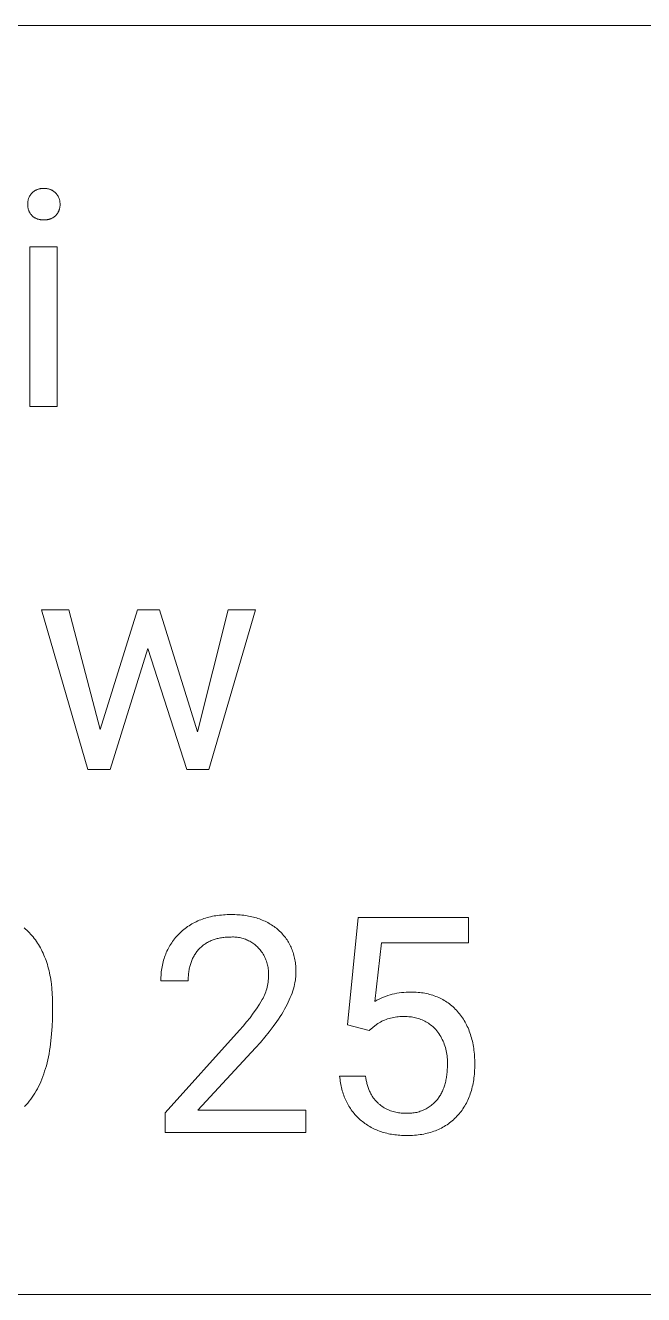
# Model space of a CAD drawing. Header units: millimetres. Extents: x -2163 to 4354, y -841 to 3711.
# Drawn here: x 3362 to 3539.5, y -477 to -112.8 of the extents above; entities that cross this region are included whole.
import ezdxf

# ---------------------------------------------------------------- set-up
doc = ezdxf.new("R2010")
doc.units = ezdxf.units.MM
doc.header["$MEASUREMENT"] = 0
doc.layers.add('Domyślny', color=7, linetype='Continuous', true_color=0x000000)

msp = doc.modelspace()

# ---------------------------------------------------------------- linework, layer by layer
at = {"layer": 'Domyślny', "color": 18, "lineweight": 15, "true_color": 0x000000}
for p, q in [((4347.69, -112.81), (1891.21, -112.81)), ((3364.64, -160.28), (3364.77, -160.2)), ((3364.77, -160.2), (3364.9, -160.12)), ((3364.9, -160.12), (3365.04, -160.05)), ((3365.04, -160.05), (3365.18, -159.99)), ((3365.18, -159.99), (3365.32, -159.93)), ((3365.32, -159.93), (3365.46, -159.88)), ((3365.46, -159.88), (3365.61, -159.83)), ((3365.61, -159.83), (3365.75, -159.78)), ((3365.75, -159.78), (3365.9, -159.74)), ((3365.9, -159.74), (3366.05, -159.71)), ((3366.05, -159.71), (3366.2, -159.68)), ((3366.2, -159.68), (3366.35, -159.65)), ((3366.35, -159.65), (3366.51, -159.64)), ((3366.51, -159.64), (3366.66, -159.62)), ((3366.66, -159.62), (3366.81, -159.61)), ((3366.81, -159.61), (3366.96, -159.61)), ((3366.96, -159.61), (3367.12, -159.61)), ((3367.12, -159.61), (3367.27, -159.62)), ((3367.27, -159.62), (3367.42, -159.61)), ((3367.42, -159.61), (3367.58, -159.61)), ((3367.58, -159.61), (3367.73, -159.61)), ((3367.73, -159.61), (3367.88, -159.62)), ((3367.88, -159.62), (3368.04, -159.64)), ((3368.04, -159.64), (3368.19, -159.66)), ((3368.19, -159.66), (3368.34, -159.68)), ((3368.34, -159.68), (3368.49, -159.71)), ((3368.49, -159.71), (3368.64, -159.75)), ((3368.64, -159.75), (3368.79, -159.78)), ((3368.79, -159.78), (3368.93, -159.83)), ((3368.93, -159.83), (3369.08, -159.88)), ((3369.08, -159.88), (3369.22, -159.93)), ((3369.22, -159.93), (3369.36, -159.99)), ((3369.36, -159.99), (3369.5, -160.06)), ((3369.5, -160.06), (3369.64, -160.13)), ((3369.64, -160.13), (3369.77, -160.2)), ((3369.77, -160.2), (3369.9, -160.28)), ((3362.65, -163.84), (3362.66, -163.68)), ((3362.65, -164), (3362.65, -163.84)), ((3362.66, -163.68), (3362.68, -163.52)), ((3362.68, -163.52), (3362.7, -163.36)), ((3362.7, -163.36), (3362.72, -163.21)), ((3362.72, -163.21), (3362.75, -163.05)), ((3362.75, -163.05), (3362.79, -162.9)), ((3362.79, -162.9), (3362.83, -162.74)), ((3362.83, -162.74), (3362.87, -162.59)), ((3362.87, -162.59), (3362.92, -162.44)), ((3362.92, -162.44), (3362.98, -162.29)), ((3362.98, -162.29), (3363.04, -162.15)), ((3363.04, -162.15), (3363.11, -162)), ((3363.11, -162), (3363.18, -161.86)), ((3363.18, -161.86), (3363.25, -161.72)), ((3363.25, -161.72), (3363.33, -161.58)), ((3363.33, -161.58), (3363.42, -161.45)), ((3363.42, -161.45), (3363.51, -161.32)), ((3363.51, -161.32), (3363.6, -161.19)), ((3363.6, -161.19), (3363.7, -161.06)), ((3363.7, -161.06), (3363.8, -160.94)), ((3363.8, -160.94), (3363.91, -160.84)), ((3363.91, -160.84), (3364.02, -160.73)), ((3364.02, -160.73), (3364.14, -160.63)), ((3364.14, -160.63), (3364.26, -160.54)), ((3364.26, -160.54), (3364.38, -160.45)), ((3364.38, -160.45), (3364.51, -160.36)), ((3364.51, -160.36), (3364.64, -160.28)), ((3369.9, -160.28), (3370.03, -160.36)), ((3370.03, -160.36), (3370.16, -160.45)), ((3370.16, -160.45), (3370.28, -160.54)), ((3370.28, -160.54), (3370.4, -160.63)), ((3370.4, -160.63), (3370.52, -160.73)), ((3370.52, -160.73), (3370.63, -160.84)), ((3370.63, -160.84), (3370.74, -160.94)), ((3370.74, -160.94), (3370.85, -161.06)), ((3370.85, -161.06), (3370.95, -161.19)), ((3370.95, -161.19), (3371.04, -161.31)), ((3371.04, -161.31), (3371.14, -161.45)), ((3371.14, -161.45), (3371.22, -161.58)), ((3371.22, -161.58), (3371.3, -161.72)), ((3371.3, -161.72), (3371.38, -161.85)), ((3371.38, -161.85), (3371.46, -162)), ((3371.46, -162), (3371.52, -162.14)), ((3371.52, -162.14), (3371.59, -162.29)), ((3371.59, -162.29), (3371.65, -162.44)), ((3371.65, -162.44), (3371.7, -162.59)), ((3371.7, -162.59), (3371.75, -162.74)), ((3371.75, -162.74), (3371.79, -162.89)), ((3371.79, -162.89), (3371.83, -163.05)), ((3371.83, -163.05), (3371.86, -163.2)), ((3371.86, -163.2), (3371.88, -163.36)), ((3371.88, -163.36), (3371.91, -163.52)), ((3371.91, -163.52), (3371.92, -163.68)), ((3371.92, -163.68), (3371.93, -163.84)), ((3371.93, -163.84), (3371.94, -164)), ((3362.65, -164.15), (3362.65, -164)), ((3362.65, -164.31), (3362.65, -164.15)), ((3362.65, -164.47), (3362.65, -164.31)), ((3362.66, -164.63), (3362.65, -164.47)), ((3362.67, -164.79), (3362.66, -164.63)), ((3362.69, -164.94), (3362.67, -164.79)), ((3362.72, -165.1), (3362.69, -164.94)), ((3362.75, -165.25), (3362.72, -165.1)), ((3362.78, -165.41), (3362.75, -165.25)), ((3362.82, -165.56), (3362.78, -165.41)), ((3362.87, -165.71), (3362.82, -165.56)), ((3362.92, -165.86), (3362.87, -165.71)), ((3362.98, -166.01), (3362.92, -165.86)), ((3363.04, -166.15), (3362.98, -166.01)), ((3363.1, -166.3), (3363.04, -166.15)), ((3363.17, -166.44), (3363.1, -166.3)), ((3363.25, -166.58), (3363.17, -166.44)), ((3363.33, -166.71), (3363.25, -166.58)), ((3363.41, -166.84), (3363.33, -166.71)), ((3363.5, -166.97), (3363.41, -166.84)), ((3363.6, -167.1), (3363.5, -166.97)), ((3363.7, -167.22), (3363.6, -167.1)), ((3363.8, -167.34), (3363.7, -167.22)), ((3363.91, -167.45), (3363.8, -167.34)), ((3364.02, -167.55), (3363.91, -167.45)), ((3370.63, -167.45), (3370.51, -167.56)), ((3370.74, -167.34), (3370.63, -167.45)), ((3370.84, -167.23), (3370.74, -167.34)), ((3370.94, -167.11), (3370.84, -167.23)), ((3371.03, -166.99), (3370.94, -167.11)), ((3371.12, -166.87), (3371.03, -166.99)), ((3371.21, -166.75), (3371.12, -166.87)), ((3371.29, -166.62), (3371.21, -166.75)), ((3371.36, -166.49), (3371.29, -166.62)), ((3371.44, -166.35), (3371.36, -166.49)), ((3371.5, -166.22), (3371.44, -166.35)), ((3371.57, -166.08), (3371.5, -166.22)), ((3371.62, -165.94), (3371.57, -166.08)), ((3371.68, -165.79), (3371.62, -165.94)), ((3371.72, -165.65), (3371.68, -165.79)), ((3371.77, -165.51), (3371.72, -165.65)), ((3371.81, -165.36), (3371.77, -165.51)), ((3371.84, -165.21), (3371.81, -165.36)), ((3371.87, -165.06), (3371.84, -165.21)), ((3371.89, -164.91), (3371.87, -165.06)), ((3371.91, -164.76), (3371.89, -164.91)), ((3371.93, -164.61), (3371.91, -164.76)), ((3371.94, -164.31), (3371.93, -164.46)), ((3371.93, -164.46), (3371.93, -164.61)), ((3371.94, -164), (3371.94, -164.15)), ((3371.94, -164.15), (3371.94, -164.31)), ((3364.14, -167.65), (3364.02, -167.55)), ((3364.26, -167.74), (3364.14, -167.65)), ((3364.39, -167.83), (3364.26, -167.74)), ((3364.51, -167.91), (3364.39, -167.83)), ((3364.64, -167.99), (3364.51, -167.91)), ((3364.78, -168.06), (3364.64, -167.99)), ((3364.91, -168.13), (3364.78, -168.06)), ((3365.05, -168.2), (3364.91, -168.13)), ((3365.19, -168.26), (3365.05, -168.2)), ((3365.33, -168.32), (3365.19, -168.26)), ((3365.47, -168.37), (3365.33, -168.32)), ((3365.62, -168.42), (3365.47, -168.37)), ((3365.76, -168.46), (3365.62, -168.42)), ((3365.91, -168.5), (3365.76, -168.46)), ((3366.06, -168.53), (3365.91, -168.5)), ((3366.21, -168.56), (3366.06, -168.53)), ((3366.36, -168.58), (3366.21, -168.56)), ((3366.51, -168.6), (3366.36, -168.58)), ((3366.66, -168.61), (3366.51, -168.6)), ((3366.81, -168.61), (3366.66, -168.61)), ((3366.97, -168.62), (3366.81, -168.61)), ((3367.12, -168.61), (3366.97, -168.62)), ((3367.27, -168.6), (3367.12, -168.61)), ((3367.43, -168.61), (3367.27, -168.6)), ((3367.59, -168.61), (3367.43, -168.61)), ((3367.75, -168.61), (3367.59, -168.61)), ((3367.9, -168.6), (3367.75, -168.61)), ((3368.06, -168.59), (3367.9, -168.6)), ((3368.22, -168.57), (3368.06, -168.59)), ((3368.38, -168.55), (3368.22, -168.57)), ((3368.53, -168.52), (3368.38, -168.55)), ((3368.69, -168.48), (3368.53, -168.52)), ((3368.84, -168.44), (3368.69, -168.48)), ((3368.99, -168.39), (3368.84, -168.44)), ((3369.14, -168.34), (3368.99, -168.39)), ((3369.29, -168.29), (3369.14, -168.34)), ((3369.43, -168.22), (3369.29, -168.29)), ((3369.58, -168.16), (3369.43, -168.22)), ((3369.72, -168.09), (3369.58, -168.16)), ((3369.86, -168.01), (3369.72, -168.09)), ((3369.99, -167.93), (3369.86, -168.01)), ((3370.13, -167.84), (3369.99, -167.93)), ((3370.26, -167.75), (3370.13, -167.84)), ((3370.38, -167.66), (3370.26, -167.75)), ((3370.51, -167.56), (3370.38, -167.66)), ((3363.3, -222.18), (3363.3, -176.33)), ((3363.3, -176.33), (3371.13, -176.33)), ((3371.13, -176.33), (3371.13, -222.18)), ((3371.13, -222.18), (3363.3, -222.18)), ((3379.95, -326.34), (3366.63, -280.48)), ((3366.63, -280.48), (3374.44, -280.48)), ((3374.44, -280.48), (3383.47, -314.81)), ((3383.47, -314.81), (3394.14, -280.48)), ((3394.14, -280.48), (3400.46, -280.48)), ((3400.46, -280.48), (3411.35, -315.53)), ((3411.35, -315.53), (3420.16, -280.48)), ((3428.02, -280.48), (3414.65, -326.34)), ((3420.16, -280.48), (3428.02, -280.48)), ((3397.16, -291.57), (3386.31, -326.34)), ((3408.29, -326.34), (3397.16, -291.57)), ((3386.31, -326.34), (3379.95, -326.34)), ((3414.65, -326.34), (3408.29, -326.34)), ((3408.19, -371.69), (3408.57, -371.41)), ((3408.57, -371.41), (3408.96, -371.15)), ((3408.96, -371.15), (3409.36, -370.9)), ((3409.36, -370.9), (3409.76, -370.66)), ((3409.76, -370.66), (3410.17, -370.43)), ((3410.17, -370.43), (3410.59, -370.21)), ((3410.59, -370.21), (3411.02, -370)), ((3411.02, -370), (3411.45, -369.8)), ((3411.45, -369.8), (3411.89, -369.61)), ((3411.89, -369.61), (3412.34, -369.43)), ((3412.34, -369.43), (3412.79, -369.26)), ((3412.79, -369.26), (3413.25, -369.1)), ((3413.25, -369.1), (3413.72, -368.95)), ((3413.72, -368.95), (3414.2, -368.81)), ((3414.2, -368.81), (3414.68, -368.69)), ((3414.68, -368.69), (3415.17, -368.57)), ((3415.17, -368.57), (3415.67, -368.46)), ((3415.67, -368.46), (3416.18, -368.36)), ((3416.18, -368.36), (3416.69, -368.28)), ((3416.69, -368.28), (3417.21, -368.2)), ((3417.21, -368.2), (3417.74, -368.14)), ((3417.74, -368.14), (3418.27, -368.08)), ((3418.27, -368.08), (3418.82, -368.03)), ((3418.82, -368.03), (3419.37, -368)), ((3419.37, -368), (3419.92, -367.97)), ((3419.92, -367.97), (3420.49, -367.96)), ((3420.49, -367.96), (3421.06, -367.95)), ((3421.06, -367.95), (3422.12, -367.97)), ((3422.12, -367.97), (3422.64, -367.99)), ((3422.64, -367.99), (3423.15, -368.02)), ((3423.15, -368.02), (3423.66, -368.06)), ((3423.66, -368.06), (3424.16, -368.11)), ((3424.16, -368.11), (3424.65, -368.17)), ((3424.65, -368.17), (3425.13, -368.23)), ((3425.13, -368.23), (3425.61, -368.31)), ((3425.61, -368.31), (3426.08, -368.39)), ((3426.08, -368.39), (3426.55, -368.48)), ((3426.55, -368.48), (3427, -368.58)), ((3427, -368.58), (3427.45, -368.69)), ((3427.45, -368.69), (3427.89, -368.81)), ((3427.89, -368.81), (3428.33, -368.94)), ((3428.33, -368.94), (3428.76, -369.07)), ((3428.76, -369.07), (3429.18, -369.22)), ((3429.18, -369.22), (3429.6, -369.37)), ((3429.6, -369.37), (3430, -369.54)), ((3430, -369.54), (3430.4, -369.71)), ((3430.4, -369.71), (3430.8, -369.89)), ((3430.8, -369.89), (3431.18, -370.07)), ((3431.18, -370.07), (3431.56, -370.27)), ((3431.56, -370.27), (3431.94, -370.48)), ((3431.94, -370.48), (3432.3, -370.69)), ((3432.3, -370.69), (3432.66, -370.92)), ((3432.66, -370.92), (3433.01, -371.15)), ((3433.01, -371.15), (3433.36, -371.39)), ((3433.36, -371.39), (3433.7, -371.64)), ((3454.41, -399.57), (3457.56, -368.8)), ((3457.56, -368.8), (3489.17, -368.8)), ((3489.17, -368.8), (3489.17, -376.05)), ((3361.64, -371.8), (3362.03, -372.12)), ((3362.03, -372.12), (3362.4, -372.46)), ((3362.4, -372.46), (3362.78, -372.82)), ((3362.78, -372.82), (3363.14, -373.19)), ((3363.14, -373.19), (3363.5, -373.57)), ((3363.5, -373.57), (3363.85, -373.96)), ((3363.85, -373.96), (3364.19, -374.37)), ((3364.19, -374.37), (3364.52, -374.79)), ((3364.52, -374.79), (3364.85, -375.22)), ((3404.52, -375.29), (3404.81, -374.93)), ((3404.81, -374.93), (3405.1, -374.57)), ((3405.1, -374.57), (3405.41, -374.22)), ((3405.41, -374.22), (3405.73, -373.87)), ((3405.73, -373.87), (3406.05, -373.54)), ((3406.05, -373.54), (3406.39, -373.2)), ((3406.39, -373.2), (3406.74, -372.88)), ((3406.74, -372.88), (3407.09, -372.56)), ((3407.09, -372.56), (3407.45, -372.26)), ((3407.45, -372.26), (3407.82, -371.97)), ((3407.82, -371.97), (3408.19, -371.69)), ((3416.44, -375.03), (3416.15, -375.12)), ((3416.74, -374.94), (3416.44, -375.03)), ((3417.04, -374.86), (3416.74, -374.94)), ((3417.35, -374.79), (3417.04, -374.86)), ((3417.66, -374.72), (3417.35, -374.79)), ((3417.98, -374.66), (3417.66, -374.72)), ((3418.3, -374.6), (3417.98, -374.66)), ((3418.62, -374.56), (3418.3, -374.6)), ((3418.96, -374.51), (3418.62, -374.56)), ((3419.29, -374.48), (3418.96, -374.51)), ((3419.64, -374.45), (3419.29, -374.48)), ((3419.99, -374.43), (3419.64, -374.45)), ((3420.34, -374.41), (3419.99, -374.43)), ((3420.7, -374.4), (3420.34, -374.41)), ((3421.06, -374.4), (3420.7, -374.4)), ((3421.41, -374.39), (3421.06, -374.4)), ((3421.75, -374.39), (3421.41, -374.39)), ((3422.1, -374.4), (3421.75, -374.39)), ((3422.44, -374.43), (3422.1, -374.4)), ((3422.79, -374.46), (3422.44, -374.43)), ((3423.13, -374.51), (3422.79, -374.46)), ((3423.47, -374.57), (3423.13, -374.51)), ((3423.81, -374.64), (3423.47, -374.57)), ((3424.14, -374.73), (3423.81, -374.64)), ((3424.48, -374.82), (3424.14, -374.73)), ((3424.81, -374.93), (3424.48, -374.82)), ((3425.13, -375.04), (3424.81, -374.93)), ((3425.45, -375.17), (3425.13, -375.04)), ((3433.7, -371.64), (3434.03, -371.9)), ((3434.03, -371.9), (3434.35, -372.17)), ((3434.35, -372.17), (3434.67, -372.44)), ((3434.67, -372.44), (3434.97, -372.73)), ((3434.97, -372.73), (3435.27, -373.02)), ((3435.27, -373.02), (3435.56, -373.32)), ((3435.56, -373.32), (3435.84, -373.62)), ((3435.84, -373.62), (3436.11, -373.93)), ((3436.11, -373.93), (3436.37, -374.25)), ((3436.37, -374.25), (3436.62, -374.57)), ((3436.62, -374.57), (3436.86, -374.89)), ((3436.86, -374.89), (3437.09, -375.23)), ((3364.85, -375.22), (3365.16, -375.67)), ((3365.16, -375.67), (3365.46, -376.12)), ((3365.46, -376.12), (3365.76, -376.58)), ((3365.76, -376.58), (3366.04, -377.05)), ((3366.04, -377.05), (3366.31, -377.54)), ((3366.31, -377.54), (3366.57, -378.03)), ((3366.57, -378.03), (3366.83, -378.53)), ((3366.83, -378.53), (3367.07, -379.04)), ((3402.44, -378.85), (3402.63, -378.43)), ((3402.63, -378.43), (3402.83, -378.02)), ((3402.83, -378.02), (3403.04, -377.61)), ((3403.04, -377.61), (3403.26, -377.21)), ((3403.26, -377.21), (3403.49, -376.81)), ((3403.49, -376.81), (3403.73, -376.42)), ((3403.73, -376.42), (3403.98, -376.04)), ((3403.98, -376.04), (3404.25, -375.66)), ((3404.25, -375.66), (3404.52, -375.29)), ((3411.23, -378.57), (3411.05, -378.81)), ((3411.41, -378.35), (3411.23, -378.57)), ((3411.6, -378.12), (3411.41, -378.35)), ((3411.79, -377.91), (3411.6, -378.12)), ((3411.99, -377.7), (3411.79, -377.91)), ((3412.19, -377.49), (3411.99, -377.7)), ((3412.4, -377.3), (3412.19, -377.49)), ((3412.62, -377.11), (3412.4, -377.3)), ((3412.84, -376.92), (3412.62, -377.11)), ((3413.06, -376.75), (3412.84, -376.92)), ((3413.29, -376.58), (3413.06, -376.75)), ((3413.52, -376.41), (3413.29, -376.58)), ((3413.76, -376.26), (3413.52, -376.41)), ((3414.01, -376.1), (3413.76, -376.26)), ((3414.26, -375.96), (3414.01, -376.1)), ((3414.51, -375.82), (3414.26, -375.96)), ((3414.77, -375.69), (3414.51, -375.82)), ((3415.04, -375.56), (3414.77, -375.69)), ((3415.31, -375.44), (3415.04, -375.56)), ((3415.59, -375.33), (3415.31, -375.44)), ((3415.87, -375.22), (3415.59, -375.33)), ((3416.15, -375.12), (3415.87, -375.22)), ((3425.77, -375.31), (3425.45, -375.17)), ((3426.08, -375.46), (3425.77, -375.31)), ((3426.39, -375.62), (3426.08, -375.46)), ((3426.69, -375.79), (3426.39, -375.62)), ((3426.98, -375.97), (3426.69, -375.79)), ((3427.27, -376.16), (3426.98, -375.97)), ((3427.55, -376.36), (3427.27, -376.16)), ((3427.83, -376.57), (3427.55, -376.36)), ((3428.1, -376.79), (3427.83, -376.57)), ((3428.36, -377.02), (3428.1, -376.79)), ((3428.61, -377.25), (3428.36, -377.02)), ((3428.85, -377.5), (3428.61, -377.25)), ((3429.1, -377.78), (3428.85, -377.5)), ((3429.34, -378.07), (3429.1, -377.78)), ((3429.58, -378.37), (3429.34, -378.07)), ((3429.8, -378.67), (3429.58, -378.37)), ((3430.01, -378.98), (3429.8, -378.67)), ((3437.09, -375.23), (3437.3, -375.56)), ((3437.3, -375.56), (3437.51, -375.91)), ((3437.51, -375.91), (3437.71, -376.26)), ((3437.71, -376.26), (3437.9, -376.61)), ((3437.9, -376.61), (3438.08, -376.98)), ((3438.08, -376.98), (3438.25, -377.34)), ((3438.25, -377.34), (3438.42, -377.72)), ((3438.42, -377.72), (3438.57, -378.1)), ((3438.57, -378.1), (3438.71, -378.48)), ((3438.71, -378.48), (3438.84, -378.87)), ((3464.2, -376.05), (3462.33, -392.87)), ((3489.17, -376.05), (3464.2, -376.05)), ((3367.07, -379.04), (3367.3, -379.56)), ((3367.3, -379.56), (3367.52, -380.09)), ((3367.52, -380.09), (3367.73, -380.63)), ((3367.73, -380.63), (3367.93, -381.18)), ((3367.93, -381.18), (3368.12, -381.74)), ((3368.12, -381.74), (3368.3, -382.31)), ((3368.3, -382.31), (3368.47, -382.89)), ((3401.32, -382.45), (3401.42, -381.98)), ((3401.42, -381.98), (3401.53, -381.51)), ((3401.53, -381.51), (3401.66, -381.05)), ((3401.66, -381.05), (3401.79, -380.6)), ((3401.79, -380.6), (3401.94, -380.15)), ((3401.94, -380.15), (3402.09, -379.71)), ((3402.09, -379.71), (3402.26, -379.28)), ((3402.26, -379.28), (3402.44, -378.85)), ((3409.35, -382.29), (3409.26, -382.59)), ((3409.44, -381.99), (3409.35, -382.29)), ((3409.54, -381.7), (3409.44, -381.99)), ((3409.64, -381.41), (3409.54, -381.7)), ((3409.76, -381.13), (3409.64, -381.41)), ((3409.87, -380.85), (3409.76, -381.13)), ((3410, -380.57), (3409.87, -380.85)), ((3410.13, -380.31), (3410, -380.57)), ((3410.27, -380.04), (3410.13, -380.31)), ((3410.41, -379.79), (3410.27, -380.04)), ((3410.56, -379.53), (3410.41, -379.79)), ((3410.72, -379.29), (3410.56, -379.53)), ((3410.88, -379.04), (3410.72, -379.29)), ((3411.05, -378.81), (3410.88, -379.04)), ((3430.21, -379.3), (3430.01, -378.98)), ((3430.4, -379.63), (3430.21, -379.3)), ((3430.58, -379.96), (3430.4, -379.63)), ((3430.74, -380.3), (3430.58, -379.96)), ((3430.9, -380.64), (3430.74, -380.3)), ((3431.04, -380.99), (3430.9, -380.64)), ((3431.17, -381.34), (3431.04, -380.99)), ((3431.29, -381.7), (3431.17, -381.34)), ((3431.4, -382.06), (3431.29, -381.7)), ((3431.49, -382.43), (3431.4, -382.06)), ((3438.84, -378.87), (3438.96, -379.27)), ((3438.96, -379.27), (3439.07, -379.67)), ((3439.07, -379.67), (3439.17, -380.08)), ((3439.17, -380.08), (3439.27, -380.49)), ((3439.27, -380.49), (3439.35, -380.91)), ((3439.35, -380.91), (3439.42, -381.34)), ((3439.42, -381.34), (3439.48, -381.77)), ((3439.48, -381.77), (3439.54, -382.21)), ((3439.54, -382.21), (3439.58, -382.65)), ((3368.47, -382.89), (3368.62, -383.48)), ((3368.62, -383.48), (3368.77, -384.08)), ((3368.77, -384.08), (3368.91, -384.69)), ((3368.91, -384.69), (3369.04, -385.3)), ((3369.04, -385.3), (3369.16, -385.93)), ((3369.16, -385.93), (3369.26, -386.57)), ((3400.89, -386.45), (3400.9, -385.93)), ((3400.9, -385.93), (3400.93, -385.41)), ((3400.93, -385.41), (3400.97, -384.9)), ((3400.97, -384.9), (3401.01, -384.4)), ((3401.01, -384.4), (3401.07, -383.9)), ((3401.07, -383.9), (3401.14, -383.41)), ((3401.14, -383.41), (3401.23, -382.93)), ((3401.23, -382.93), (3401.32, -382.45)), ((3408.74, -385.89), (3408.73, -386.25)), ((3408.77, -385.54), (3408.74, -385.89)), ((3408.79, -385.19), (3408.77, -385.54)), ((3408.83, -384.85), (3408.79, -385.19)), ((3408.87, -384.51), (3408.83, -384.85)), ((3408.92, -384.18), (3408.87, -384.51)), ((3408.98, -383.85), (3408.92, -384.18)), ((3409.04, -383.53), (3408.98, -383.85)), ((3409.1, -383.21), (3409.04, -383.53)), ((3409.18, -382.9), (3409.1, -383.21)), ((3409.26, -382.59), (3409.18, -382.9)), ((3431.57, -382.8), (3431.49, -382.43)), ((3431.64, -383.17), (3431.57, -382.8)), ((3431.69, -383.54), (3431.64, -383.17)), ((3431.74, -383.91), (3431.69, -383.54)), ((3431.77, -384.29), (3431.74, -383.91)), ((3431.75, -386.39), (3431.77, -385.9)), ((3431.78, -384.67), (3431.77, -384.29)), ((3431.77, -385.9), (3431.78, -385.42)), ((3431.79, -385.04), (3431.78, -384.67)), ((3431.78, -385.42), (3431.79, -385.04)), ((3439.59, -385.93), (3439.56, -386.22)), ((3439.58, -382.65), (3439.61, -383.1)), ((3439.61, -385.64), (3439.59, -385.93)), ((3439.61, -383.1), (3439.64, -383.56)), ((3439.63, -385.35), (3439.61, -385.64)), ((3439.65, -385.06), (3439.63, -385.35)), ((3439.64, -383.56), (3439.65, -384.02)), ((3439.65, -384.02), (3439.66, -384.49)), ((3439.66, -384.49), (3439.65, -384.77)), ((3439.65, -384.77), (3439.65, -385.06)), ((3369.26, -386.57), (3369.36, -387.22)), ((3369.36, -387.22), (3369.45, -387.87)), ((3369.45, -387.87), (3369.59, -389.21)), ((3369.59, -389.21), (3369.69, -390.59)), ((3400.88, -386.98), (3400.89, -386.45)), ((3408.71, -386.98), (3400.88, -386.98)), ((3408.72, -386.61), (3408.71, -386.98)), ((3408.73, -386.25), (3408.72, -386.61)), ((3431.13, -389.7), (3431.26, -389.24)), ((3431.26, -389.24), (3431.38, -388.77)), ((3431.38, -388.77), (3431.49, -388.3)), ((3431.49, -388.3), (3431.58, -387.82)), ((3431.58, -387.82), (3431.65, -387.35)), ((3431.65, -387.35), (3431.71, -386.87)), ((3431.71, -386.87), (3431.75, -386.39)), ((3438.93, -389.25), (3438.74, -389.88)), ((3439.1, -388.63), (3438.93, -389.25)), ((3439.25, -388.02), (3439.1, -388.63)), ((3439.37, -387.41), (3439.25, -388.02)), ((3439.48, -386.81), (3439.37, -387.41)), ((3439.52, -386.52), (3439.48, -386.81)), ((3439.56, -386.22), (3439.52, -386.52)), ((3369.69, -390.59), (3369.75, -392.01)), ((3369.75, -392.01), (3369.77, -393.47)), ((3429.18, -393.7), (3430, -392.36)), ((3430, -392.36), (3430.23, -391.94)), ((3430.23, -391.94), (3430.44, -391.5)), ((3430.44, -391.5), (3430.63, -391.06)), ((3430.63, -391.06), (3430.81, -390.61)), ((3430.81, -390.61), (3430.98, -390.16)), ((3430.98, -390.16), (3431.13, -389.7)), ((3437.44, -393.12), (3437.11, -393.78)), ((3437.74, -392.45), (3437.44, -393.12)), ((3438.03, -391.8), (3437.74, -392.45)), ((3438.29, -391.15), (3438.03, -391.8)), ((3438.53, -390.51), (3438.29, -391.15)), ((3438.74, -389.88), (3438.53, -390.51)), ((3462.33, -392.87), (3462.92, -392.54)), ((3462.92, -392.54), (3463.52, -392.23)), ((3463.52, -392.23), (3464.13, -391.95)), ((3464.13, -391.95), (3464.75, -391.68)), ((3464.75, -391.68), (3465.38, -391.44)), ((3465.38, -391.44), (3466.01, -391.22)), ((3466.01, -391.22), (3466.66, -391.01)), ((3466.66, -391.01), (3467.3, -390.83)), ((3467.3, -390.83), (3467.96, -390.68)), ((3467.96, -390.68), (3468.62, -390.54)), ((3468.62, -390.54), (3469.28, -390.43)), ((3469.28, -390.43), (3469.95, -390.34)), ((3469.95, -390.34), (3470.62, -390.27)), ((3470.62, -390.27), (3471.29, -390.22)), ((3471.29, -390.22), (3471.97, -390.2)), ((3471.97, -390.2), (3472.64, -390.2)), ((3472.64, -390.2), (3473.16, -390.2)), ((3473.16, -390.2), (3473.68, -390.22)), ((3473.68, -390.22), (3474.19, -390.25)), ((3474.19, -390.25), (3474.7, -390.29)), ((3474.7, -390.29), (3475.2, -390.33)), ((3475.2, -390.33), (3475.69, -390.39)), ((3475.69, -390.39), (3476.17, -390.46)), ((3476.17, -390.46), (3476.65, -390.54)), ((3476.65, -390.54), (3477.12, -390.64)), ((3477.12, -390.64), (3477.58, -390.74)), ((3477.58, -390.74), (3478.04, -390.85)), ((3478.04, -390.85), (3478.49, -390.98)), ((3478.49, -390.98), (3478.93, -391.11)), ((3478.93, -391.11), (3479.36, -391.26)), ((3479.36, -391.26), (3479.79, -391.42)), ((3479.79, -391.42), (3480.21, -391.58)), ((3480.21, -391.58), (3480.63, -391.76)), ((3480.63, -391.76), (3481.03, -391.95)), ((3481.03, -391.95), (3481.44, -392.15)), ((3481.44, -392.15), (3481.83, -392.37)), ((3481.83, -392.37), (3482.22, -392.59)), ((3482.22, -392.59), (3482.6, -392.82)), ((3482.6, -392.82), (3482.97, -393.07)), ((3482.97, -393.07), (3483.34, -393.32)), ((3483.34, -393.32), (3483.7, -393.59)), ((3369.77, -395.75), (3369.75, -397.96)), ((3369.77, -393.47), (3369.77, -395.75)), ((3426.48, -397.55), (3427.42, -396.29)), ((3427.42, -396.29), (3428.32, -395.01)), ((3428.32, -395.01), (3429.18, -393.7)), ((3435.57, -396.52), (3435.13, -397.23)), ((3435.99, -395.83), (3435.57, -396.52)), ((3436.38, -395.14), (3435.99, -395.83)), ((3436.76, -394.46), (3436.38, -395.14)), ((3437.11, -393.78), (3436.76, -394.46)), ((3483.7, -393.59), (3484.05, -393.86)), ((3484.05, -393.86), (3484.4, -394.15)), ((3484.4, -394.15), (3484.74, -394.45)), ((3484.74, -394.45), (3485.07, -394.76)), ((3485.07, -394.76), (3485.4, -395.08)), ((3485.4, -395.08), (3485.72, -395.41)), ((3485.72, -395.41), (3486.03, -395.75)), ((3486.03, -395.75), (3486.33, -396.11)), ((3486.33, -396.11), (3486.63, -396.47)), ((3486.63, -396.47), (3486.91, -396.84)), ((3486.91, -396.84), (3487.19, -397.21)), ((3369.66, -400.1), (3369.52, -402.16)), ((3369.75, -397.96), (3369.66, -400.1)), ((3423.43, -401.13), (3424.48, -399.97)), ((3424.48, -399.97), (3425.5, -398.77)), ((3425.5, -398.77), (3426.48, -397.55)), ((3433.13, -400.1), (3432, -401.58)), ((3434.17, -398.65), (3433.13, -400.1)), ((3434.66, -397.94), (3434.17, -398.65)), ((3435.13, -397.23), (3434.66, -397.94)), ((3460.68, -401.18), (3454.41, -399.57)), ((3462.77, -399.49), (3460.68, -401.18)), ((3463.14, -399.24), (3462.77, -399.49)), ((3463.52, -399.01), (3463.14, -399.24)), ((3463.91, -398.79), (3463.52, -399.01)), ((3464.31, -398.58), (3463.91, -398.79)), ((3464.71, -398.39), (3464.31, -398.58)), ((3465.12, -398.21), (3464.71, -398.39)), ((3465.54, -398.05), (3465.12, -398.21)), ((3465.96, -397.9), (3465.54, -398.05)), ((3466.39, -397.76), (3465.96, -397.9)), ((3466.82, -397.64), (3466.39, -397.76)), ((3467.26, -397.54), (3466.82, -397.64)), ((3467.7, -397.45), (3467.26, -397.54)), ((3468.14, -397.37), (3467.7, -397.45)), ((3468.58, -397.32), (3468.14, -397.37)), ((3469.03, -397.27), (3468.58, -397.32)), ((3469.47, -397.24), (3469.03, -397.27)), ((3469.92, -397.23), (3469.47, -397.24)), ((3470.37, -397.23), (3469.92, -397.23)), ((3470.82, -397.25), (3470.37, -397.23)), ((3471.22, -397.24), (3470.82, -397.25)), ((3471.62, -397.24), (3471.22, -397.24)), ((3472.02, -397.26), (3471.62, -397.24)), ((3472.42, -397.29), (3472.02, -397.26)), ((3472.82, -397.34), (3472.42, -397.29)), ((3473.22, -397.4), (3472.82, -397.34)), ((3473.61, -397.47), (3473.22, -397.4)), ((3474, -397.55), (3473.61, -397.47)), ((3474.39, -397.65), (3474, -397.55)), ((3474.78, -397.77), (3474.39, -397.65)), ((3475.16, -397.9), (3474.78, -397.77)), ((3475.53, -398.04), (3475.16, -397.9)), ((3475.9, -398.19), (3475.53, -398.04)), ((3476.27, -398.36), (3475.9, -398.19)), ((3476.63, -398.53), (3476.27, -398.36)), ((3476.98, -398.72), (3476.63, -398.53)), ((3477.33, -398.93), (3476.98, -398.72)), ((3477.67, -399.14), (3477.33, -398.93)), ((3478, -399.37), (3477.67, -399.14)), ((3478.32, -399.61), (3478, -399.37)), ((3478.64, -399.86), (3478.32, -399.61)), ((3478.94, -400.12), (3478.64, -399.86)), ((3479.24, -400.39), (3478.94, -400.12)), ((3479.52, -400.67), (3479.24, -400.39)), ((3487.19, -397.21), (3487.45, -397.6)), ((3487.45, -397.6), (3487.71, -397.99)), ((3487.71, -397.99), (3487.96, -398.39)), ((3487.96, -398.39), (3488.2, -398.8)), ((3488.2, -398.8), (3488.42, -399.21)), ((3488.42, -399.21), (3488.64, -399.63)), ((3488.64, -399.63), (3488.85, -400.06)), ((3488.85, -400.06), (3489.05, -400.5)), ((3489.05, -400.5), (3489.24, -400.95)), ((3369.33, -404.14), (3369.08, -406.05)), ((3369.52, -402.16), (3369.33, -404.14)), ((3402.07, -424.87), (3423.43, -401.13)), ((3430.77, -403.09), (3429.46, -404.63)), ((3432, -401.58), (3430.77, -403.09)), ((3479.8, -400.96), (3479.52, -400.67)), ((3480.11, -401.34), (3479.8, -400.96)), ((3480.4, -401.73), (3480.11, -401.34)), ((3480.68, -402.13), (3480.4, -401.73)), ((3480.95, -402.54), (3480.68, -402.13)), ((3481.2, -402.96), (3480.95, -402.54)), ((3481.44, -403.39), (3481.2, -402.96)), ((3481.66, -403.82), (3481.44, -403.39)), ((3481.87, -404.26), (3481.66, -403.82)), ((3489.24, -400.95), (3489.42, -401.4)), ((3489.42, -401.4), (3489.59, -401.86)), ((3489.59, -401.86), (3489.75, -402.33)), ((3489.75, -402.33), (3489.9, -402.8)), ((3489.9, -402.8), (3490.04, -403.29)), ((3490.04, -403.29), (3490.17, -403.78)), ((3490.17, -403.78), (3490.29, -404.28)), ((3368.77, -407.88), (3368.6, -408.77)), ((3368.93, -406.98), (3368.77, -407.88)), ((3369.08, -406.05), (3368.93, -406.98)), ((3428.05, -406.19), (3411.51, -424.11)), ((3429.46, -404.63), (3428.05, -406.19)), ((3482.07, -404.71), (3481.87, -404.26)), ((3482.25, -405.17), (3482.07, -404.71)), ((3482.41, -405.63), (3482.25, -405.17)), ((3482.56, -406.09), (3482.41, -405.63)), ((3482.69, -406.56), (3482.56, -406.09)), ((3482.8, -407.04), (3482.69, -406.56)), ((3482.9, -407.52), (3482.8, -407.04)), ((3482.99, -408), (3482.9, -407.52)), ((3490.29, -404.28), (3490.41, -404.78)), ((3490.41, -404.78), (3490.51, -405.3)), ((3490.51, -405.3), (3490.6, -405.82)), ((3490.6, -405.82), (3490.68, -406.35)), ((3490.68, -406.35), (3490.76, -406.89)), ((3490.76, -406.89), (3490.82, -407.43)), ((3490.82, -407.43), (3490.88, -407.98)), ((3368, -411.32), (3367.77, -412.13)), ((3368.21, -410.49), (3368, -411.32)), ((3368.41, -409.64), (3368.21, -410.49)), ((3368.6, -408.77), (3368.41, -409.64)), ((3483.05, -408.48), (3482.99, -408)), ((3483.1, -408.97), (3483.05, -408.48)), ((3483.14, -409.46), (3483.1, -408.97)), ((3483.13, -411.73), (3483.14, -410.92)), ((3483.16, -409.94), (3483.14, -409.46)), ((3483.14, -410.92), (3483.16, -410.43)), ((3483.16, -410.43), (3483.16, -409.94)), ((3490.88, -407.98), (3490.92, -408.54)), ((3490.92, -408.54), (3490.95, -409.11)), ((3490.95, -409.11), (3490.98, -409.68)), ((3490.98, -409.68), (3491, -410.86)), ((3491, -410.86), (3490.98, -412.03)), ((3367, -414.46), (3366.71, -415.19)), ((3367.27, -413.7), (3367, -414.46)), ((3367.52, -412.93), (3367.27, -413.7)), ((3367.77, -412.13), (3367.52, -412.93)), ((3452.25, -414.78), (3452.2, -414.29)), ((3452.2, -414.29), (3459.62, -414.29)), ((3452.31, -415.27), (3452.25, -414.78)), ((3459.62, -414.29), (3459.72, -414.93)), ((3459.72, -414.93), (3459.84, -415.56)), ((3482.71, -415.45), (3482.78, -415.1)), ((3482.78, -415.1), (3482.84, -414.75)), ((3482.84, -414.75), (3482.9, -414.39)), ((3482.9, -414.39), (3482.95, -414.03)), ((3482.95, -414.03), (3483, -413.66)), ((3483, -413.66), (3483.03, -413.29)), ((3483.03, -413.29), (3483.09, -412.52)), ((3483.09, -412.52), (3483.13, -411.73)), ((3490.75, -414.82), (3490.68, -415.36)), ((3490.82, -414.28), (3490.75, -414.82)), ((3490.87, -413.73), (3490.82, -414.28)), ((3490.92, -413.17), (3490.87, -413.73)), ((3490.95, -412.6), (3490.92, -413.17)), ((3490.98, -412.03), (3490.95, -412.6)), ((3365.08, -418.58), (3364.71, -419.21)), ((3365.43, -417.94), (3365.08, -418.58)), ((3365.77, -417.28), (3365.43, -417.94)), ((3366.1, -416.61), (3365.77, -417.28)), ((3366.41, -415.91), (3366.1, -416.61)), ((3366.71, -415.19), (3366.41, -415.91)), ((3452.38, -415.76), (3452.31, -415.27)), ((3452.45, -416.23), (3452.38, -415.76)), ((3452.54, -416.7), (3452.45, -416.23)), ((3452.63, -417.16), (3452.54, -416.7)), ((3452.74, -417.62), (3452.63, -417.16)), ((3452.85, -418.07), (3452.74, -417.62)), ((3452.97, -418.51), (3452.85, -418.07)), ((3453.1, -418.95), (3452.97, -418.51)), ((3459.84, -415.56), (3459.98, -416.17)), ((3459.98, -416.17), (3460.05, -416.47)), ((3460.05, -416.47), (3460.13, -416.76)), ((3460.13, -416.76), (3460.22, -417.05)), ((3460.22, -417.05), (3460.31, -417.33)), ((3460.31, -417.33), (3460.4, -417.61)), ((3460.4, -417.61), (3460.5, -417.88)), ((3460.5, -417.88), (3460.6, -418.15)), ((3460.6, -418.15), (3460.7, -418.41)), ((3460.7, -418.41), (3460.81, -418.67)), ((3460.81, -418.67), (3460.93, -418.92)), ((3481.55, -418.9), (3481.69, -418.62)), ((3481.69, -418.62), (3481.82, -418.32)), ((3481.82, -418.32), (3481.94, -418.03)), ((3481.94, -418.03), (3482.06, -417.72)), ((3482.06, -417.72), (3482.17, -417.42)), ((3482.17, -417.42), (3482.28, -417.1)), ((3482.28, -417.1), (3482.37, -416.78)), ((3482.37, -416.78), (3482.47, -416.46)), ((3482.47, -416.46), (3482.55, -416.13)), ((3482.55, -416.13), (3482.64, -415.79)), ((3482.64, -415.79), (3482.71, -415.45)), ((3490.01, -418.41), (3489.87, -418.89)), ((3490.15, -417.92), (3490.01, -418.41)), ((3490.27, -417.42), (3490.15, -417.92)), ((3490.39, -416.92), (3490.27, -417.42)), ((3490.5, -416.41), (3490.39, -416.92)), ((3490.59, -415.89), (3490.5, -416.41)), ((3490.68, -415.36), (3490.59, -415.89)), ((3362.66, -422.03), (3362.2, -422.54)), ((3363.09, -421.5), (3362.66, -422.03)), ((3363.52, -420.96), (3363.09, -421.5)), ((3363.93, -420.39), (3363.52, -420.96)), ((3364.33, -419.81), (3363.93, -420.39)), ((3364.71, -419.21), (3364.33, -419.81)), ((3453.23, -419.38), (3453.1, -418.95)), ((3453.38, -419.8), (3453.23, -419.38)), ((3453.54, -420.21), (3453.38, -419.8)), ((3453.7, -420.62), (3453.54, -420.21)), ((3453.87, -421.02), (3453.7, -420.62)), ((3454.05, -421.42), (3453.87, -421.02)), ((3454.24, -421.81), (3454.05, -421.42)), ((3454.44, -422.19), (3454.24, -421.81)), ((3454.64, -422.56), (3454.44, -422.19)), ((3460.93, -418.92), (3461.05, -419.17)), ((3461.05, -419.17), (3461.17, -419.41)), ((3461.17, -419.41), (3461.3, -419.64)), ((3461.3, -419.64), (3461.44, -419.87)), ((3461.44, -419.87), (3461.57, -420.1)), ((3461.57, -420.1), (3461.72, -420.32)), ((3461.72, -420.32), (3461.86, -420.54)), ((3461.86, -420.54), (3462.01, -420.75)), ((3462.01, -420.75), (3462.17, -420.95)), ((3462.17, -420.95), (3462.33, -421.15)), ((3462.33, -421.15), (3462.5, -421.35)), ((3462.5, -421.35), (3462.67, -421.54)), ((3462.67, -421.54), (3462.84, -421.73)), ((3462.84, -421.73), (3463.02, -421.91)), ((3463.02, -421.91), (3463.21, -422.08)), ((3463.21, -422.08), (3463.4, -422.25)), ((3463.4, -422.25), (3463.7, -422.5)), ((3478.78, -422.49), (3479.05, -422.26)), ((3479.05, -422.26), (3479.32, -422.01)), ((3479.32, -422.01), (3479.57, -421.76)), ((3479.57, -421.76), (3479.82, -421.5)), ((3479.82, -421.5), (3480.06, -421.23)), ((3480.06, -421.23), (3480.25, -420.99)), ((3480.25, -420.99), (3480.44, -420.75)), ((3480.44, -420.75), (3480.61, -420.5)), ((3480.61, -420.5), (3480.78, -420.25)), ((3480.78, -420.25), (3480.95, -419.99)), ((3480.95, -419.99), (3481.11, -419.73)), ((3481.11, -419.73), (3481.26, -419.46)), ((3481.26, -419.46), (3481.41, -419.18)), ((3481.41, -419.18), (3481.55, -418.9)), ((3488.34, -422.45), (3488.1, -422.86)), ((3488.57, -422.03), (3488.34, -422.45)), ((3488.78, -421.61), (3488.57, -422.03)), ((3488.99, -421.18), (3488.78, -421.61)), ((3489.18, -420.73), (3488.99, -421.18)), ((3489.37, -420.29), (3489.18, -420.73)), ((3489.55, -419.83), (3489.37, -420.29)), ((3489.71, -419.36), (3489.55, -419.83)), ((3489.87, -418.89), (3489.71, -419.36)), ((3362.2, -422.54), (3361.74, -423.03)), ((3402.07, -430.51), (3402.07, -424.87)), ((3411.51, -424.11), (3442.5, -424.11)), ((3442.5, -424.11), (3442.5, -430.51)), ((3454.86, -422.93), (3454.64, -422.56)), ((3455.08, -423.29), (3454.86, -422.93)), ((3455.31, -423.65), (3455.08, -423.29)), ((3455.55, -424), (3455.31, -423.65)), ((3455.8, -424.34), (3455.55, -424)), ((3456.06, -424.67), (3455.8, -424.34)), ((3456.33, -425), (3456.06, -424.67)), ((3456.6, -425.32), (3456.33, -425)), ((3456.88, -425.64), (3456.6, -425.32)), ((3457.17, -425.94), (3456.88, -425.64)), ((3457.47, -426.25), (3457.17, -425.94)), ((3463.7, -422.5), (3464.02, -422.73)), ((3464.02, -422.73), (3464.34, -422.96)), ((3464.34, -422.96), (3464.67, -423.18)), ((3464.67, -423.18), (3465.01, -423.38)), ((3465.01, -423.38), (3465.36, -423.57)), ((3465.36, -423.57), (3465.71, -423.76)), ((3465.71, -423.76), (3466.06, -423.93)), ((3466.06, -423.93), (3466.43, -424.08)), ((3466.43, -424.08), (3466.79, -424.23)), ((3466.79, -424.23), (3467.17, -424.36)), ((3467.17, -424.36), (3467.54, -424.48)), ((3467.54, -424.48), (3467.92, -424.59)), ((3467.92, -424.59), (3468.31, -424.68)), ((3468.31, -424.68), (3468.69, -424.76)), ((3468.69, -424.76), (3469.08, -424.83)), ((3469.08, -424.83), (3469.47, -424.89)), ((3469.47, -424.89), (3469.87, -424.93)), ((3469.87, -424.93), (3470.26, -424.96)), ((3470.26, -424.96), (3470.66, -424.97)), ((3470.66, -424.97), (3471.05, -424.97)), ((3471.05, -424.97), (3471.45, -424.96)), ((3471.45, -424.96), (3471.81, -424.97)), ((3471.81, -424.97), (3472.17, -424.97)), ((3472.17, -424.97), (3472.53, -424.96)), ((3472.53, -424.96), (3472.88, -424.93)), ((3472.88, -424.93), (3473.24, -424.89)), ((3473.24, -424.89), (3473.6, -424.84)), ((3473.6, -424.84), (3473.95, -424.78)), ((3473.95, -424.78), (3474.31, -424.71)), ((3474.31, -424.71), (3474.66, -424.62)), ((3474.66, -424.62), (3475, -424.52)), ((3475, -424.52), (3475.34, -424.41)), ((3475.34, -424.41), (3475.68, -424.29)), ((3475.68, -424.29), (3476.02, -424.16)), ((3476.02, -424.16), (3476.35, -424.02)), ((3476.35, -424.02), (3476.67, -423.86)), ((3476.67, -423.86), (3476.99, -423.7)), ((3476.99, -423.7), (3477.31, -423.52)), ((3477.31, -423.52), (3477.62, -423.34)), ((3477.62, -423.34), (3477.92, -423.14)), ((3477.92, -423.14), (3478.21, -422.93)), ((3478.21, -422.93), (3478.5, -422.72)), ((3478.5, -422.72), (3478.78, -422.49)), ((3485.85, -425.85), (3485.53, -426.19)), ((3486.17, -425.51), (3485.85, -425.85)), ((3486.48, -425.15), (3486.17, -425.51)), ((3486.77, -424.79), (3486.48, -425.15)), ((3487.06, -424.42), (3486.77, -424.79)), ((3487.34, -424.04), (3487.06, -424.42)), ((3487.6, -423.66), (3487.34, -424.04)), ((3487.86, -423.26), (3487.6, -423.66)), ((3488.1, -422.86), (3487.86, -423.26)), ((3457.78, -426.54), (3457.47, -426.25)), ((3458.1, -426.83), (3457.78, -426.54)), ((3458.43, -427.11), (3458.1, -426.83)), ((3458.76, -427.38), (3458.43, -427.11)), ((3459.1, -427.64), (3458.76, -427.38)), ((3459.44, -427.89), (3459.1, -427.64)), ((3459.79, -428.13), (3459.44, -427.89)), ((3460.15, -428.37), (3459.79, -428.13)), ((3460.51, -428.59), (3460.15, -428.37)), ((3460.88, -428.81), (3460.51, -428.59)), ((3461.25, -429.02), (3460.88, -428.81)), ((3461.63, -429.22), (3461.25, -429.02)), ((3462.01, -429.41), (3461.63, -429.22)), ((3462.4, -429.59), (3462.01, -429.41)), ((3462.8, -429.76), (3462.4, -429.59)), ((3480.56, -429.62), (3480.12, -429.8)), ((3480.99, -429.42), (3480.56, -429.62)), ((3481.41, -429.21), (3480.99, -429.42)), ((3481.83, -428.99), (3481.41, -429.21)), ((3482.23, -428.75), (3481.83, -428.99)), ((3482.63, -428.51), (3482.23, -428.75)), ((3483.02, -428.26), (3482.63, -428.51)), ((3483.41, -428), (3483.02, -428.26)), ((3483.78, -427.72), (3483.41, -428)), ((3484.15, -427.44), (3483.78, -427.72)), ((3484.5, -427.14), (3484.15, -427.44)), ((3484.85, -426.83), (3484.5, -427.14)), ((3485.2, -426.52), (3484.85, -426.83)), ((3485.53, -426.19), (3485.2, -426.52)), ((3442.5, -430.51), (3402.07, -430.51)), ((3463.2, -429.93), (3462.8, -429.76)), ((3463.61, -430.08), (3463.2, -429.93)), ((3464.02, -430.23), (3463.61, -430.08)), ((3464.44, -430.36), (3464.02, -430.23)), ((3464.87, -430.49), (3464.44, -430.36)), ((3465.3, -430.61), (3464.87, -430.49)), ((3465.74, -430.72), (3465.3, -430.61)), ((3466.18, -430.83), (3465.74, -430.72)), ((3466.63, -430.92), (3466.18, -430.83)), ((3467.09, -431), (3466.63, -430.92)), ((3467.55, -431.08), (3467.09, -431)), ((3468.01, -431.15), (3467.55, -431.08)), ((3468.49, -431.2), (3468.01, -431.15)), ((3468.97, -431.25), (3468.49, -431.2)), ((3469.45, -431.29), (3468.97, -431.25)), ((3469.94, -431.32), (3469.45, -431.29)), ((3470.44, -431.35), (3469.94, -431.32)), ((3470.94, -431.36), (3470.44, -431.35)), ((3471.45, -431.36), (3470.94, -431.36)), ((3472.02, -431.36), (3471.45, -431.36)), ((3472.59, -431.34), (3472.02, -431.36)), ((3473.14, -431.31), (3472.59, -431.34)), ((3473.69, -431.28), (3473.14, -431.31)), ((3474.24, -431.23), (3473.69, -431.28)), ((3474.77, -431.17), (3474.24, -431.23)), ((3475.3, -431.1), (3474.77, -431.17)), ((3475.81, -431.02), (3475.3, -431.1)), ((3476.33, -430.93), (3475.81, -431.02)), ((3476.83, -430.82), (3476.33, -430.93)), ((3477.32, -430.71), (3476.83, -430.82)), ((3477.81, -430.59), (3477.32, -430.71)), ((3478.29, -430.45), (3477.81, -430.59)), ((3478.76, -430.31), (3478.29, -430.45)), ((3479.22, -430.15), (3478.76, -430.31)), ((3479.68, -429.98), (3479.22, -430.15)), ((3480.12, -429.8), (3479.68, -429.98)), ((1891.21, -477.01), (4353.85, -477.01))]:
    msp.add_line(p, q, dxfattribs=at)

doc.saveas('drawing.dxf')
